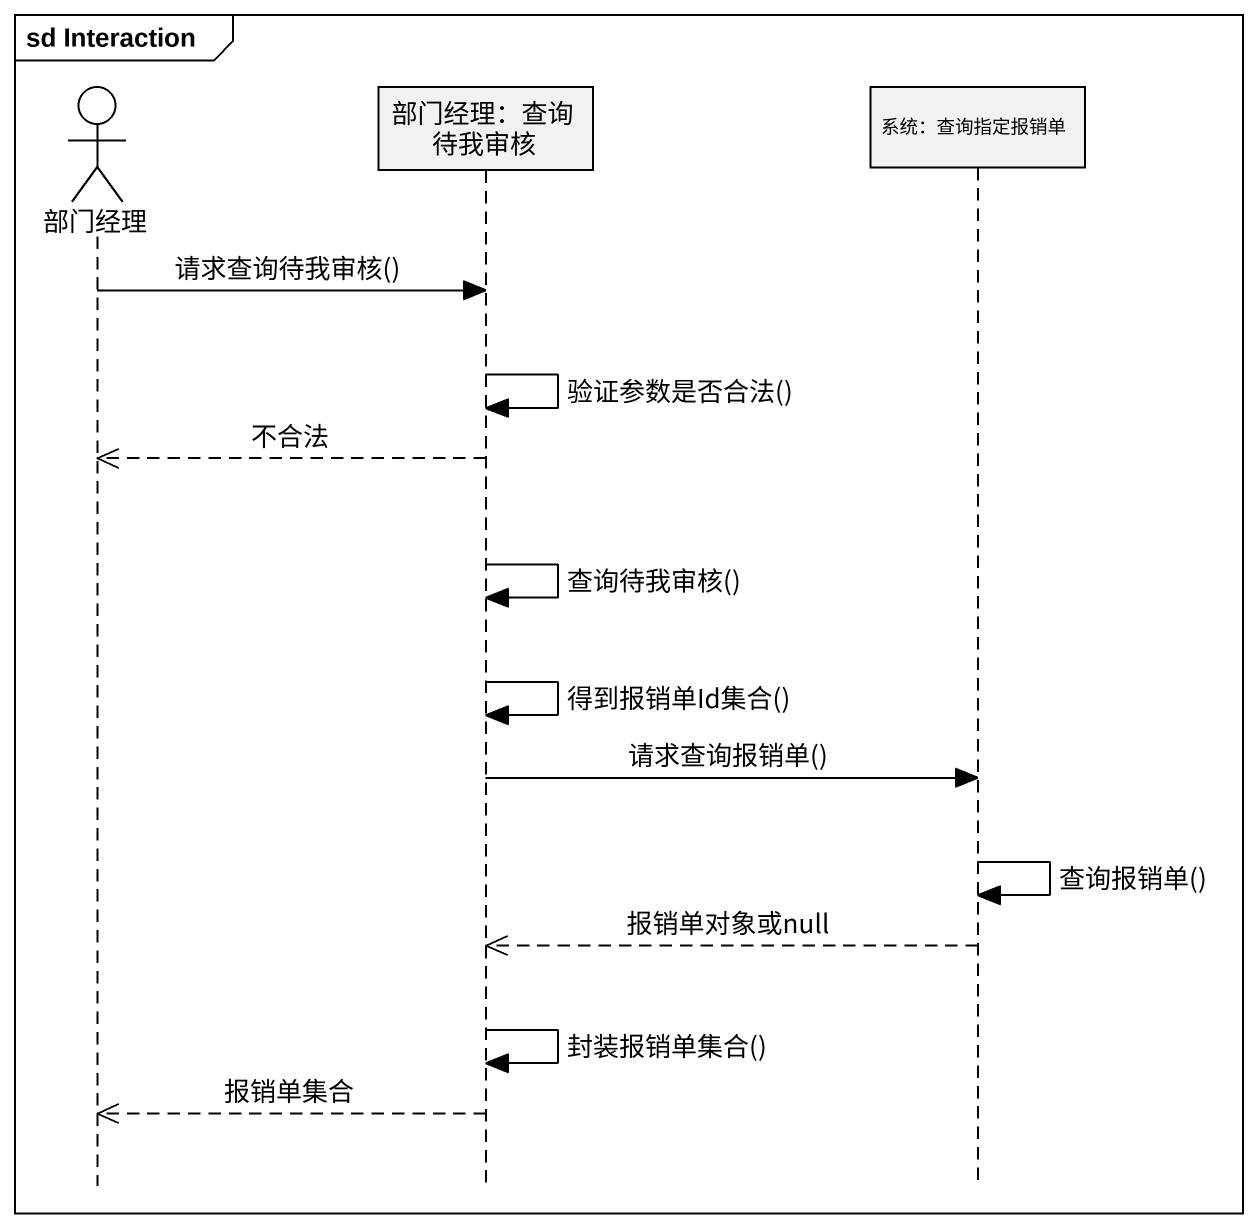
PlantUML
@startuml
mainframe sd Interaction
hide footbox
actor 部门经理
participant "部门经理：查询待我审核" as 部门经理_查询待我审核
participant "系统：查询指定报销单" as 系统_查询指定报销单

部门经理 -> 部门经理_查询待我审核 : 请求查询待我审核()
部门经理_查询待我审核 -> 部门经理_查询待我审核 : 验证参数是否合法()
部门经理_查询待我审核 -->> 部门经理 : 不合法
部门经理_查询待我审核 -> 部门经理_查询待我审核 : 查询待我审核()
部门经理_查询待我审核 -> 部门经理_查询待我审核 : 得到报销单Id集合()
部门经理_查询待我审核 -> 系统_查询指定报销单 : 请求查询报销单()
系统_查询指定报销单 -> 系统_查询指定报销单 : 查询报销单()
系统_查询指定报销单 -->> 部门经理_查询待我审核 : 报销单对象或null
部门经理_查询待我审核 -> 部门经理_查询待我审核 : 封装报销单集合()
部门经理_查询待我审核 -->> 部门经理 : 报销单集合
@enduml
